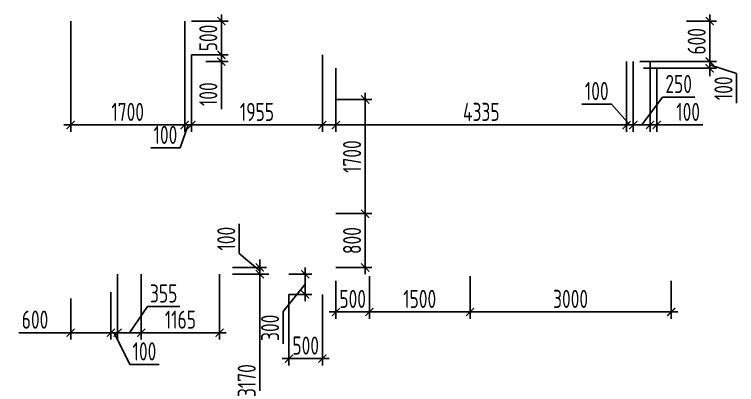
# Model space of a CAD drawing. Header units: millimetres. Extents: x -350007 to 536090, y -888 to 198380.
# Drawn here: x 74398 to 85167, y 69452 to 74966 of the extents above; entities that cross this region are included whole.
import ezdxf

# ---------------------------------------------------------------- set-up
doc = ezdxf.new("R2010")
doc.units = ezdxf.units.MM
doc.layers.add('АР_Размеры нов.', color=15, linetype='Continuous', lineweight=0)
doc.styles.add('ISOCPEUR', font='isocpeur.ttf', dxfattribs={"width": 0.7})
doc.dimstyles.new('R_100', dxfattribs={"dimtxt": 270, "dimasz": 120, "dimexe": 100, "dimexo": 0, "dimgap": 60, "dimtad": 1, "dimdec": 0, "dimrnd": 5, "dimzin": 0, "dimdsep": 46, "dimtxsty": 'ISOCPEUR', "dimblk": 'ARCHTICK', "dimcen": 0, "dimdle": 100, "dimclrd": 256, "dimclre": 256, "dimclrt": 256, "dimadec": 0, "dimazin": 0, "dimtfac": 2, "dimtdec": 0, "dimtofl": 0, "dimtmove": 1, "dimatfit": 3, "dimfxl": 1, "dimtvp": 3, "dimtolj": 1, "dimtzin": 0, "dimarcsym": 0})

# ---------------------------------------------------------------- blocks, each defined once
blk = doc.blocks.new('_ArchTick')
at = {"color": 0, "linetype": 'ByBlock', "const_width": 0.15}
blk.add_lwpolyline([(-0.5, -0.5), (0.5, 0.5)], dxfattribs=at)
blk = doc.blocks.new('*D2588')
at = {"layer": 'Defpoints', "color": 0, "ltscale": 100, "transparency": 16777216}
for p in [(76290, 71096), (77457, 71096), (77457, 70224)]:
    blk.add_point(p, dxfattribs=at)
at = {"layer": 'АР_Размеры нов.', "lineweight": -2, "ltscale": 100, "transparency": 16777216}
for p, q in [((76290, 71096), (76290, 70124)), ((77457, 71096), (77457, 70124)), ((76190, 70224), (77557, 70224))]:
    blk.add_line(p, q, dxfattribs=at)
at = {"layer": 'АР_Размеры нов.', "lineweight": -2, "ltscale": 100, "transparency": 16777216, "xscale": 120, "yscale": 120, "zscale": 120, "rotation": 180}
blk.add_blockref('_ArchTick', (76290, 70224), dxfattribs=at)
at = {"layer": 'АР_Размеры нов.', "lineweight": -2, "ltscale": 100, "transparency": 16777216, "xscale": 120, "yscale": 120, "zscale": 120}
blk.add_blockref('_ArchTick', (77457, 70224), dxfattribs=at)
at = {"layer": 'АР_Размеры нов.', "ltscale": 100, "transparency": 16777216, "insert": (76874, 70419), "char_height": 270, "attachment_point": 5, "style": 'ISOCPEUR'}
blk.add_mtext('\\A1;1165', dxfattribs=at)
blk = doc.blocks.new('*D2623')
at = {"layer": 'Defpoints', "color": 0, "ltscale": 100, "transparency": 16777216}
for p in [(79692, 71065), (81192, 71065), (81192, 70533)]:
    blk.add_point(p, dxfattribs=at)
at = {"layer": 'АР_Размеры нов.', "lineweight": -2, "ltscale": 100, "transparency": 16777216}
for p, q in [((79692, 71065), (79692, 70433)), ((81192, 71065), (81192, 70433)), ((79592, 70533), (81292, 70533))]:
    blk.add_line(p, q, dxfattribs=at)
at = {"layer": 'АР_Размеры нов.', "lineweight": -2, "ltscale": 100, "transparency": 16777216, "xscale": 120, "yscale": 120, "zscale": 120, "rotation": 180}
blk.add_blockref('_ArchTick', (79692, 70533), dxfattribs=at)
at = {"layer": 'АР_Размеры нов.', "lineweight": -2, "ltscale": 100, "transparency": 16777216, "xscale": 120, "yscale": 120, "zscale": 120}
blk.add_blockref('_ArchTick', (81192, 70533), dxfattribs=at)
at = {"layer": 'АР_Размеры нов.', "ltscale": 100, "transparency": 16777216, "insert": (80442, 70728), "char_height": 270, "attachment_point": 5, "style": 'ISOCPEUR'}
blk.add_mtext('\\A1;1500', dxfattribs=at)
blk = doc.blocks.new('*D1955')
at = {"layer": 'Defpoints', "color": 0, "ltscale": 100, "transparency": 16777216}
for p in [(79192, 73698), (79192, 71998), (79628, 71998)]:
    blk.add_point(p, dxfattribs=at)
at = {"layer": 'АР_Размеры нов.', "lineweight": -2, "ltscale": 100, "transparency": 16777216}
for p, q in [((79628, 73798), (79628, 71898)), ((79192, 73698), (79728, 73698)), ((79192, 71998), (79728, 71998))]:
    blk.add_line(p, q, dxfattribs=at)
at = {"layer": 'АР_Размеры нов.', "lineweight": -2, "ltscale": 100, "transparency": 16777216, "xscale": 120, "yscale": 120, "zscale": 120}
for p, rotation in [((79628, 73698), 90), ((79628, 71998), 270)]:
    blk.add_blockref('_ArchTick', p, dxfattribs=dict(at, rotation=rotation))
at = {"layer": 'АР_Размеры нов.', "ltscale": 100, "transparency": 16777216, "insert": (79433, 72848), "char_height": 270, "attachment_point": 5, "rotation": 90, "style": 'ISOCPEUR'}
blk.add_mtext('\\A1;1700', dxfattribs=at)
blk = doc.blocks.new('*D1961')
at = {"layer": 'Defpoints', "color": 0, "ltscale": 100, "transparency": 16777216}
for p in [(79192, 71998), (79192, 71196), (79628, 71196)]:
    blk.add_point(p, dxfattribs=at)
at = {"layer": 'АР_Размеры нов.', "lineweight": -2, "ltscale": 100, "transparency": 16777216}
for p, q in [((79628, 72098), (79628, 71096)), ((79192, 71998), (79728, 71998)), ((79192, 71196), (79728, 71196))]:
    blk.add_line(p, q, dxfattribs=at)
at = {"layer": 'АР_Размеры нов.', "lineweight": -2, "ltscale": 100, "transparency": 16777216, "xscale": 120, "yscale": 120, "zscale": 120}
for p, rotation in [((79628, 71998), 90), ((79628, 71196), 270)]:
    blk.add_blockref('_ArchTick', p, dxfattribs=dict(at, rotation=rotation))
at = {"layer": 'АР_Размеры нов.', "ltscale": 100, "transparency": 16777216, "insert": (79433, 71597), "char_height": 270, "attachment_point": 5, "rotation": 90, "style": 'ISOCPEUR'}
blk.add_mtext('\\A1;800', dxfattribs=at)
blk = doc.blocks.new('*D1962')
at = {"layer": 'Defpoints', "color": 0, "ltscale": 500, "transparency": 16777216}
for p in [(75837, 70828), (75237, 70733), (75237, 70224)]:
    blk.add_point(p, dxfattribs=at)
at = {"layer": 'АР_Размеры нов.', "lineweight": -2, "ltscale": 500, "transparency": 16777216}
for p, q in [((75837, 70828), (75837, 70124)), ((75237, 70733), (75237, 70124)), ((74465, 70224), (75237, 70224)), ((75937, 70224), (75137, 70224))]:
    blk.add_line(p, q, dxfattribs=at)
at = {"layer": 'АР_Размеры нов.', "lineweight": -2, "ltscale": 500, "transparency": 16777216, "xscale": 120, "yscale": 120, "zscale": 120, "rotation": 180}
blk.add_blockref('_ArchTick', (75237, 70224), dxfattribs=at)
at = {"layer": 'АР_Размеры нов.', "lineweight": -2, "ltscale": 500, "transparency": 16777216, "xscale": 120, "yscale": 120, "zscale": 120}
blk.add_blockref('_ArchTick', (75837, 70224), dxfattribs=at)
at = {"layer": 'АР_Размеры нов.', "lineweight": 13, "ltscale": 500, "transparency": 16777216, "insert": (74705, 70419), "char_height": 270, "attachment_point": 5, "style": 'ISOCPEUR'}
blk.add_mtext('\\A1;600', dxfattribs=at)
blk = doc.blocks.new('*D1963')
at = {"layer": 'Defpoints', "color": 0, "ltscale": 500, "transparency": 16777216}
for p in [(78057, 71096), (78192, 71096), (77616, 67927)]:
    blk.add_point(p, dxfattribs=at)
at = {"layer": 'АР_Размеры нов.', "lineweight": -2, "ltscale": 500, "transparency": 16777216}
for p, q in [((78057, 67827), (78057, 71196)), ((78192, 71096), (77957, 71096)), ((77616, 67927), (78157, 67927))]:
    blk.add_line(p, q, dxfattribs=at)
at = {"layer": 'АР_Размеры нов.', "lineweight": -2, "ltscale": 500, "transparency": 16777216, "xscale": 120, "yscale": 120, "zscale": 120}
for p, rotation in [((78057, 71096), 90), ((78057, 67927), 270)]:
    blk.add_blockref('_ArchTick', p, dxfattribs=dict(at, rotation=rotation))
at = {"layer": 'АР_Размеры нов.', "lineweight": 13, "ltscale": 500, "transparency": 16777216, "insert": (77862, 69511), "char_height": 270, "attachment_point": 5, "rotation": 90, "style": 'ISOCPEUR'}
blk.add_mtext('\\A1;3170', dxfattribs=at)
blk = doc.blocks.new('*D1964')
at = {"layer": 'Defpoints', "color": 0, "ltscale": 500, "transparency": 16777216}
for p in [(75237, 74866), (76937, 74866), (76937, 73319)]:
    blk.add_point(p, dxfattribs=at)
at = {"layer": 'АР_Размеры нов.', "lineweight": -2, "ltscale": 500, "transparency": 16777216}
for p, q in [((75237, 74866), (75237, 73219)), ((76937, 74866), (76937, 73219)), ((75137, 73319), (77037, 73319))]:
    blk.add_line(p, q, dxfattribs=at)
at = {"layer": 'АР_Размеры нов.', "lineweight": -2, "ltscale": 500, "transparency": 16777216, "xscale": 120, "yscale": 120, "zscale": 120, "rotation": 180}
blk.add_blockref('_ArchTick', (75237, 73319), dxfattribs=at)
at = {"layer": 'АР_Размеры нов.', "lineweight": -2, "ltscale": 500, "transparency": 16777216, "xscale": 120, "yscale": 120, "zscale": 120}
blk.add_blockref('_ArchTick', (76937, 73319), dxfattribs=at)
at = {"layer": 'АР_Размеры нов.', "lineweight": 13, "ltscale": 500, "transparency": 16777216, "insert": (76087, 73514), "char_height": 270, "attachment_point": 5, "style": 'ISOCPEUR'}
blk.add_mtext('\\A1;1700', dxfattribs=at)
blk = doc.blocks.new('*D1965')
at = {"layer": 'Defpoints', "color": 0, "ltscale": 500, "transparency": 16777216}
for p in [(76937, 74866), (77037, 74364), (77037, 73319)]:
    blk.add_point(p, dxfattribs=at)
at = {"layer": 'АР_Размеры нов.', "lineweight": -2, "ltscale": 500, "transparency": 16777216}
for p, q in [((76937, 74866), (76937, 73219)), ((77037, 74364), (77037, 73219)), ((76937, 73319), (76817, 73319)), ((76987, 73319), (76871, 72977)), ((76937, 73319), (77037, 73319)), ((77037, 73319), (77157, 73319)), ((76871, 72977), (76430, 72977))]:
    blk.add_line(p, q, dxfattribs=at)
at = {"layer": 'АР_Размеры нов.', "lineweight": -2, "ltscale": 500, "transparency": 16777216, "xscale": 120, "yscale": 120, "zscale": 120}
blk.add_blockref('_ArchTick', (76937, 73319), dxfattribs=at)
at = {"layer": 'АР_Размеры нов.', "lineweight": -2, "ltscale": 500, "transparency": 16777216, "xscale": 120, "yscale": 120, "zscale": 120, "rotation": 180}
blk.add_blockref('_ArchTick', (77037, 73319), dxfattribs=at)
at = {"layer": 'АР_Размеры нов.', "lineweight": 13, "ltscale": 500, "transparency": 16777216, "insert": (76650, 73172), "char_height": 270, "attachment_point": 5, "style": 'ISOCPEUR'}
blk.add_mtext('\\A1;100', dxfattribs=at)
blk = doc.blocks.new('*D1966')
at = {"layer": 'Defpoints', "color": 0, "ltscale": 500, "transparency": 16777216}
for p in [(77037, 74364), (78992, 74364), (78992, 73319)]:
    blk.add_point(p, dxfattribs=at)
at = {"layer": 'АР_Размеры нов.', "lineweight": -2, "ltscale": 500, "transparency": 16777216}
for p, q in [((77037, 74364), (77037, 73219)), ((78992, 74364), (78992, 73219)), ((76937, 73319), (79092, 73319))]:
    blk.add_line(p, q, dxfattribs=at)
at = {"layer": 'АР_Размеры нов.', "lineweight": -2, "ltscale": 500, "transparency": 16777216, "xscale": 120, "yscale": 120, "zscale": 120, "rotation": 180}
blk.add_blockref('_ArchTick', (77037, 73319), dxfattribs=at)
at = {"layer": 'АР_Размеры нов.', "lineweight": -2, "ltscale": 500, "transparency": 16777216, "xscale": 120, "yscale": 120, "zscale": 120}
blk.add_blockref('_ArchTick', (78992, 73319), dxfattribs=at)
at = {"layer": 'АР_Размеры нов.', "lineweight": 13, "ltscale": 500, "transparency": 16777216, "insert": (78015, 73514), "char_height": 270, "attachment_point": 5, "style": 'ISOCPEUR'}
blk.add_mtext('\\A1;1955', dxfattribs=at)
blk = doc.blocks.new('*D1967')
at = {"layer": 'Defpoints', "color": 0, "ltscale": 500, "transparency": 16777216}
for p in [(83527, 74264), (79192, 74164), (83527, 73319)]:
    blk.add_point(p, dxfattribs=at)
at = {"layer": 'АР_Размеры нов.', "lineweight": -2, "ltscale": 500, "transparency": 16777216}
for p, q in [((83527, 74264), (83527, 73219)), ((79192, 74164), (79192, 73219)), ((79092, 73319), (83627, 73319))]:
    blk.add_line(p, q, dxfattribs=at)
at = {"layer": 'АР_Размеры нов.', "lineweight": -2, "ltscale": 500, "transparency": 16777216, "xscale": 120, "yscale": 120, "zscale": 120, "rotation": 180}
blk.add_blockref('_ArchTick', (79192, 73319), dxfattribs=at)
at = {"layer": 'АР_Размеры нов.', "lineweight": -2, "ltscale": 500, "transparency": 16777216, "xscale": 120, "yscale": 120, "zscale": 120}
blk.add_blockref('_ArchTick', (83527, 73319), dxfattribs=at)
at = {"layer": 'АР_Размеры нов.', "lineweight": 13, "ltscale": 500, "transparency": 16777216, "insert": (81360, 73514), "char_height": 270, "attachment_point": 5, "style": 'ISOCPEUR'}
blk.add_mtext('\\A1;4335', dxfattribs=at)
blk = doc.blocks.new('*D2085')
at = {"layer": 'Defpoints', "color": 0, "ltscale": 500, "transparency": 16777216}
for p in [(75837, 70730), (75937, 70724), (75937, 70224)]:
    blk.add_point(p, dxfattribs=at)
at = {"layer": 'АР_Размеры нов.', "lineweight": -2, "ltscale": 500, "transparency": 16777216}
for p, q in [((75837, 70730), (75837, 70124)), ((75937, 70724), (75937, 70124)), ((75837, 70224), (75717, 70224)), ((75837, 70224), (75937, 70224)), ((75887, 70224), (76117, 69751)), ((75937, 70224), (76057, 70224)), ((76117, 69751), (76558, 69751))]:
    blk.add_line(p, q, dxfattribs=at)
at = {"layer": 'АР_Размеры нов.', "lineweight": -2, "ltscale": 500, "transparency": 16777216, "xscale": 120, "yscale": 120, "zscale": 120}
blk.add_blockref('_ArchTick', (75837, 70224), dxfattribs=at)
at = {"layer": 'АР_Размеры нов.', "lineweight": -2, "ltscale": 500, "transparency": 16777216, "xscale": 120, "yscale": 120, "zscale": 120, "rotation": 180}
blk.add_blockref('_ArchTick', (75937, 70224), dxfattribs=at)
at = {"layer": 'АР_Размеры нов.', "lineweight": 13, "ltscale": 500, "transparency": 16777216, "insert": (76337, 69946), "char_height": 270, "attachment_point": 5, "style": 'ISOCPEUR'}
blk.add_mtext('\\A1;100', dxfattribs=at)
blk = doc.blocks.new('*D2088')
at = {"layer": 'Defpoints', "color": 0, "ltscale": 500, "transparency": 16777216}
for p in [(77652, 71196), (78057, 71196), (77652, 71096)]:
    blk.add_point(p, dxfattribs=at)
at = {"layer": 'АР_Размеры нов.', "lineweight": -2, "ltscale": 500, "transparency": 16777216}
for p, q in [((77752, 71405), (77752, 71846)), ((78057, 71146), (77752, 71405)), ((78057, 71196), (78057, 71316)), ((77652, 71196), (78157, 71196)), ((78057, 71096), (78057, 71196)), ((77652, 71096), (78157, 71096)), ((78057, 71096), (78057, 70976))]:
    blk.add_line(p, q, dxfattribs=at)
at = {"layer": 'АР_Размеры нов.', "lineweight": -2, "ltscale": 500, "transparency": 16777216, "xscale": 120, "yscale": 120, "zscale": 120}
for p, rotation in [((78057, 71196), 270), ((78057, 71096), 90)]:
    blk.add_blockref('_ArchTick', p, dxfattribs=dict(at, rotation=rotation))
at = {"layer": 'АР_Размеры нов.', "lineweight": 13, "ltscale": 500, "transparency": 16777216, "insert": (77557, 71626), "char_height": 270, "attachment_point": 5, "rotation": 90, "style": 'ISOCPEUR'}
blk.add_mtext('\\A1;100', dxfattribs=at)
blk = doc.blocks.new('*D2089')
at = {"layer": 'Defpoints', "color": 0, "ltscale": 500, "transparency": 16777216}
for p in [(75937, 71096), (76290, 71096), (75937, 70224)]:
    blk.add_point(p, dxfattribs=at)
at = {"layer": 'АР_Размеры нов.', "lineweight": -2, "ltscale": 500, "transparency": 16777216}
for p, q in [((75937, 71096), (75937, 70124)), ((76290, 71096), (76290, 70124)), ((76114, 70224), (76384, 70614)), ((76384, 70614), (76864, 70614)), ((76390, 70224), (75837, 70224))]:
    blk.add_line(p, q, dxfattribs=at)
at = {"layer": 'АР_Размеры нов.', "lineweight": -2, "ltscale": 500, "transparency": 16777216, "xscale": 120, "yscale": 120, "zscale": 120, "rotation": 180}
blk.add_blockref('_ArchTick', (75937, 70224), dxfattribs=at)
at = {"layer": 'АР_Размеры нов.', "lineweight": -2, "ltscale": 500, "transparency": 16777216, "xscale": 120, "yscale": 120, "zscale": 120}
blk.add_blockref('_ArchTick', (76290, 70224), dxfattribs=at)
at = {"layer": 'АР_Размеры нов.', "lineweight": 13, "ltscale": 500, "transparency": 16777216, "insert": (76624, 70809), "char_height": 270, "attachment_point": 5, "style": 'ISOCPEUR'}
blk.add_mtext('\\A1;355', dxfattribs=at)
blk = doc.blocks.new('*D2090')
at = {"layer": 'Defpoints', "color": 0, "ltscale": 500, "transparency": 16777216}
for p in [(79192, 70996), (79692, 71065), (79192, 70533)]:
    blk.add_point(p, dxfattribs=at)
at = {"layer": 'АР_Размеры нов.', "lineweight": -2, "ltscale": 500, "transparency": 16777216}
for p, q in [((79192, 70996), (79192, 70433)), ((79692, 71065), (79692, 70433)), ((79792, 70533), (79092, 70533))]:
    blk.add_line(p, q, dxfattribs=at)
at = {"layer": 'АР_Размеры нов.', "lineweight": -2, "ltscale": 500, "transparency": 16777216, "xscale": 120, "yscale": 120, "zscale": 120, "rotation": 180}
blk.add_blockref('_ArchTick', (79192, 70533), dxfattribs=at)
at = {"layer": 'АР_Размеры нов.', "lineweight": -2, "ltscale": 500, "transparency": 16777216, "xscale": 120, "yscale": 120, "zscale": 120}
blk.add_blockref('_ArchTick', (79692, 70533), dxfattribs=at)
at = {"layer": 'АР_Размеры нов.', "lineweight": 13, "ltscale": 500, "transparency": 16777216, "insert": (79442, 70728), "char_height": 270, "attachment_point": 5, "style": 'ISOCPEUR'}
blk.add_mtext('\\A1;500', dxfattribs=at)
blk = doc.blocks.new('*D2091')
at = {"layer": 'Defpoints', "color": 0, "ltscale": 500, "transparency": 16777216}
for p in [(81192, 71065), (84192, 70996), (84192, 70533)]:
    blk.add_point(p, dxfattribs=at)
at = {"layer": 'АР_Размеры нов.', "lineweight": -2, "ltscale": 500, "transparency": 16777216}
for p, q in [((81192, 71065), (81192, 70433)), ((84192, 70996), (84192, 70433)), ((81092, 70533), (84292, 70533))]:
    blk.add_line(p, q, dxfattribs=at)
at = {"layer": 'АР_Размеры нов.', "lineweight": -2, "ltscale": 500, "transparency": 16777216, "xscale": 120, "yscale": 120, "zscale": 120, "rotation": 180}
blk.add_blockref('_ArchTick', (81192, 70533), dxfattribs=at)
at = {"layer": 'АР_Размеры нов.', "lineweight": -2, "ltscale": 500, "transparency": 16777216, "xscale": 120, "yscale": 120, "zscale": 120}
blk.add_blockref('_ArchTick', (84192, 70533), dxfattribs=at)
at = {"layer": 'АР_Размеры нов.', "lineweight": 13, "ltscale": 500, "transparency": 16777216, "insert": (82692, 70728), "char_height": 270, "attachment_point": 5, "style": 'ISOCPEUR'}
blk.add_mtext('\\A1;3000', dxfattribs=at)
blk = doc.blocks.new('*D2094')
at = {"layer": 'Defpoints', "color": 0, "ltscale": 500, "transparency": 16777216}
for p in [(83527, 74264), (83627, 74264), (83627, 73319)]:
    blk.add_point(p, dxfattribs=at)
at = {"layer": 'АР_Размеры нов.', "lineweight": -2, "ltscale": 500, "transparency": 16777216}
for p, q in [((83527, 74264), (83527, 73219)), ((83627, 74264), (83627, 73219)), ((83303, 73630), (82862, 73630)), ((83577, 73319), (83303, 73630)), ((83527, 73319), (83407, 73319)), ((83527, 73319), (83627, 73319)), ((83627, 73319), (83747, 73319))]:
    blk.add_line(p, q, dxfattribs=at)
at = {"layer": 'АР_Размеры нов.', "lineweight": -2, "ltscale": 500, "transparency": 16777216, "xscale": 120, "yscale": 120, "zscale": 120}
blk.add_blockref('_ArchTick', (83527, 73319), dxfattribs=at)
at = {"layer": 'АР_Размеры нов.', "lineweight": -2, "ltscale": 500, "transparency": 16777216, "xscale": 120, "yscale": 120, "zscale": 120, "rotation": 180}
blk.add_blockref('_ArchTick', (83627, 73319), dxfattribs=at)
at = {"layer": 'АР_Размеры нов.', "lineweight": 13, "ltscale": 500, "transparency": 16777216, "insert": (83082, 73825), "char_height": 270, "attachment_point": 5, "style": 'ISOCPEUR'}
blk.add_mtext('\\A1;100', dxfattribs=at)
blk = doc.blocks.new('*D2095')
at = {"layer": 'Defpoints', "color": 0, "ltscale": 500, "transparency": 16777216}
for p in [(83627, 74264), (83877, 74264), (83877, 73319)]:
    blk.add_point(p, dxfattribs=at)
at = {"layer": 'АР_Размеры нов.', "lineweight": -2, "ltscale": 500, "transparency": 16777216}
for p, q in [((83627, 74264), (83627, 73219)), ((83877, 74264), (83877, 73219)), ((83752, 73319), (84064, 73735)), ((84064, 73735), (84543, 73735)), ((83527, 73319), (83977, 73319))]:
    blk.add_line(p, q, dxfattribs=at)
at = {"layer": 'АР_Размеры нов.', "lineweight": -2, "ltscale": 500, "transparency": 16777216, "xscale": 120, "yscale": 120, "zscale": 120, "rotation": 180}
blk.add_blockref('_ArchTick', (83627, 73319), dxfattribs=at)
at = {"layer": 'АР_Размеры нов.', "lineweight": -2, "ltscale": 500, "transparency": 16777216, "xscale": 120, "yscale": 120, "zscale": 120}
blk.add_blockref('_ArchTick', (83877, 73319), dxfattribs=at)
at = {"layer": 'АР_Размеры нов.', "lineweight": 13, "ltscale": 500, "transparency": 16777216, "insert": (84304, 73930), "char_height": 270, "attachment_point": 5, "style": 'ISOCPEUR'}
blk.add_mtext('\\A1;250', dxfattribs=at)
blk = doc.blocks.new('*D2096')
at = {"layer": 'Defpoints', "color": 0, "ltscale": 500, "transparency": 16777216}
for p in [(83877, 74264), (83977, 74164), (83977, 73319)]:
    blk.add_point(p, dxfattribs=at)
at = {"layer": 'АР_Размеры нов.', "lineweight": -2, "ltscale": 500, "transparency": 16777216}
for p, q in [((83877, 74264), (83877, 73219)), ((83977, 74164), (83977, 73219)), ((83877, 73319), (83757, 73319)), ((83877, 73319), (83977, 73319)), ((83977, 73319), (84097, 73319)), ((84665, 73319), (83977, 73319))]:
    blk.add_line(p, q, dxfattribs=at)
at = {"layer": 'АР_Размеры нов.', "lineweight": -2, "ltscale": 500, "transparency": 16777216, "xscale": 120, "yscale": 120, "zscale": 120}
blk.add_blockref('_ArchTick', (83877, 73319), dxfattribs=at)
at = {"layer": 'АР_Размеры нов.', "lineweight": -2, "ltscale": 500, "transparency": 16777216, "xscale": 120, "yscale": 120, "zscale": 120, "rotation": 180}
blk.add_blockref('_ArchTick', (83977, 73319), dxfattribs=at)
at = {"layer": 'АР_Размеры нов.', "lineweight": 13, "ltscale": 500, "transparency": 16777216, "insert": (84445, 73514), "char_height": 270, "attachment_point": 5, "style": 'ISOCPEUR'}
blk.add_mtext('\\A1;100', dxfattribs=at)
blk = doc.blocks.new('*D2177')
at = {"layer": 'Defpoints', "color": 0, "ltscale": 500, "transparency": 16777216}
for p in [(77037, 74866), (77037, 74364), (77484, 74364)]:
    blk.add_point(p, dxfattribs=at)
at = {"layer": 'АР_Размеры нов.', "lineweight": -2, "ltscale": 500, "transparency": 16777216}
for p, q in [((77484, 74966), (77484, 74264)), ((77037, 74866), (77584, 74866)), ((77037, 74364), (77584, 74364))]:
    blk.add_line(p, q, dxfattribs=at)
at = {"layer": 'АР_Размеры нов.', "lineweight": -2, "ltscale": 500, "transparency": 16777216, "xscale": 120, "yscale": 120, "zscale": 120}
for p, rotation in [((77484, 74866), 90), ((77484, 74364), 270)]:
    blk.add_blockref('_ArchTick', p, dxfattribs=dict(at, rotation=rotation))
at = {"layer": 'АР_Размеры нов.', "lineweight": 13, "ltscale": 500, "transparency": 16777216, "insert": (77289, 74615), "char_height": 270, "attachment_point": 5, "rotation": 90, "style": 'ISOCPEUR'}
blk.add_mtext('\\A1;500', dxfattribs=at)
blk = doc.blocks.new('*D2178')
at = {"layer": 'Defpoints', "color": 0, "ltscale": 500, "transparency": 16777216}
for p in [(77251, 74364), (77251, 74264), (77484, 74264)]:
    blk.add_point(p, dxfattribs=at)
at = {"layer": 'АР_Размеры нов.', "lineweight": -2, "ltscale": 500, "transparency": 16777216}
for p, q in [((77484, 74364), (77484, 74484)), ((77251, 74364), (77584, 74364)), ((77484, 74364), (77484, 74264)), ((77251, 74264), (77584, 74264)), ((77484, 74264), (77484, 74144)), ((77484, 73557), (77484, 74264))]:
    blk.add_line(p, q, dxfattribs=at)
at = {"layer": 'АР_Размеры нов.', "lineweight": -2, "ltscale": 500, "transparency": 16777216, "xscale": 120, "yscale": 120, "zscale": 120}
for p, rotation in [((77484, 74364), 270), ((77484, 74264), 90)]:
    blk.add_blockref('_ArchTick', p, dxfattribs=dict(at, rotation=rotation))
at = {"layer": 'АР_Размеры нов.', "lineweight": 13, "ltscale": 500, "transparency": 16777216, "insert": (77289, 73778), "char_height": 270, "attachment_point": 5, "rotation": 90, "style": 'ISOCPEUR'}
blk.add_mtext('\\A1;100', dxfattribs=at)
blk = doc.blocks.new('*D2179')
at = {"layer": 'Defpoints', "color": 0, "ltscale": 500, "transparency": 16777216}
for p in [(84421, 74866), (84421, 74264), (84767, 74264)]:
    blk.add_point(p, dxfattribs=at)
at = {"layer": 'АР_Размеры нов.', "lineweight": -2, "ltscale": 500, "transparency": 16777216}
for p, q in [((84767, 74966), (84767, 74164)), ((84421, 74866), (84867, 74866)), ((84421, 74264), (84867, 74264))]:
    blk.add_line(p, q, dxfattribs=at)
at = {"layer": 'АР_Размеры нов.', "lineweight": -2, "ltscale": 500, "transparency": 16777216, "xscale": 120, "yscale": 120, "zscale": 120}
for p, rotation in [((84767, 74866), 90), ((84767, 74264), 270)]:
    blk.add_blockref('_ArchTick', p, dxfattribs=dict(at, rotation=rotation))
at = {"layer": 'АР_Размеры нов.', "lineweight": 13, "ltscale": 500, "transparency": 16777216, "insert": (84572, 74565), "char_height": 270, "attachment_point": 5, "rotation": 90, "style": 'ISOCPEUR'}
blk.add_mtext('\\A1;600', dxfattribs=at)
blk = doc.blocks.new('*D2180')
at = {"layer": 'Defpoints', "color": 0, "ltscale": 500, "transparency": 16777216}
for p in [(83724, 74264), (83779, 74164), (84767, 74164)]:
    blk.add_point(p, dxfattribs=at)
at = {"layer": 'АР_Размеры нов.', "lineweight": -2, "ltscale": 500, "transparency": 16777216}
for p, q in [((84767, 74264), (84767, 74384)), ((83724, 74264), (84867, 74264)), ((84767, 74264), (84767, 74164)), ((84767, 74214), (85167, 74086)), ((83779, 74164), (84867, 74164)), ((84767, 74164), (84767, 74044)), ((85167, 74086), (85167, 73645))]:
    blk.add_line(p, q, dxfattribs=at)
at = {"layer": 'АР_Размеры нов.', "lineweight": -2, "ltscale": 500, "transparency": 16777216, "xscale": 120, "yscale": 120, "zscale": 120}
for p, rotation in [((84767, 74264), 270), ((84767, 74164), 90)]:
    blk.add_blockref('_ArchTick', p, dxfattribs=dict(at, rotation=rotation))
at = {"layer": 'АР_Размеры нов.', "lineweight": 13, "ltscale": 500, "transparency": 16777216, "insert": (84972, 73866), "char_height": 270, "attachment_point": 5, "rotation": 90, "style": 'ISOCPEUR'}
blk.add_mtext('\\A1;100', dxfattribs=at)
blk = doc.blocks.new('*D3135')
at = {"layer": 'Defpoints', "color": 0, "transparency": 16777216}
for p in [(78492, 70795), (78992, 70795), (78492, 69838)]:
    blk.add_point(p, dxfattribs=at)
at = {"layer": 'АР_Размеры нов.', "lineweight": -2, "transparency": 16777216}
for p, q in [((78492, 70795), (78492, 69738)), ((78992, 70795), (78992, 69738)), ((79092, 69838), (78392, 69838))]:
    blk.add_line(p, q, dxfattribs=at)
at = {"layer": 'АР_Размеры нов.', "lineweight": -2, "transparency": 16777216, "xscale": 120, "yscale": 120, "zscale": 120, "rotation": 180}
blk.add_blockref('_ArchTick', (78492, 69838), dxfattribs=at)
at = {"layer": 'АР_Размеры нов.', "lineweight": -2, "transparency": 16777216, "xscale": 120, "yscale": 120, "zscale": 120}
blk.add_blockref('_ArchTick', (78992, 69838), dxfattribs=at)
at = {"layer": 'АР_Размеры нов.', "transparency": 16777216, "insert": (78742, 70033), "char_height": 270, "attachment_point": 5, "style": 'ISOCPEUR'}
blk.add_mtext('\\A1;500', dxfattribs=at)
blk = doc.blocks.new('*D3136')
at = {"layer": 'Defpoints', "color": 0, "transparency": 16777216}
for p in [(78492, 71096), (78492, 70795), (78734, 70795)]:
    blk.add_point(p, dxfattribs=at)
at = {"layer": 'АР_Размеры нов.', "lineweight": -2, "transparency": 16777216}
for p, q in [((78734, 71196), (78734, 70695)), ((78492, 71096), (78834, 71096)), ((78734, 70946), (78406, 70538)), ((78492, 70795), (78834, 70795)), ((78406, 70538), (78406, 70059))]:
    blk.add_line(p, q, dxfattribs=at)
at = {"layer": 'АР_Размеры нов.', "lineweight": -2, "transparency": 16777216, "xscale": 120, "yscale": 120, "zscale": 120}
for p, rotation in [((78734, 71096), 90), ((78734, 70795), 270)]:
    blk.add_blockref('_ArchTick', p, dxfattribs=dict(at, rotation=rotation))
at = {"layer": 'АР_Размеры нов.', "transparency": 16777216, "insert": (78211, 70298), "char_height": 270, "attachment_point": 5, "rotation": 90, "style": 'ISOCPEUR'}
blk.add_mtext('\\A1;300', dxfattribs=at)

msp = doc.modelspace()

# ---------------------------------------------------------------- dimensions: what is measured, and where the dimension line sits
at = {"layer": 'АР_Размеры нов.', "lineweight": 13, "ltscale": 500}
for base, p1, p2, picture, middle in [((77483.6, 74364.5), (77037.5, 74865.7), (77037.5, 74364.5), '*D2177', (77288.6, 74615.1)), ((84767.1, 74264.5), (84421.1, 74865.7), (84421.1, 74264.5), '*D2179', (84572.1, 74565.1)), ((78056.9, 71095.7), (77615.6, 67926.8), (78192, 71095.7), '*D1963', (77861.9, 69511.3))]:
    dim = msp.add_linear_dim(base=base, p1=p1, p2=p2, angle=90, dimstyle='R_100', override={"dimpost": '\\X'}, dxfattribs=at)
    dim.commit()
    dim.dimension.update_dxf_attribs({"geometry": picture, "text_midpoint": middle})
for base, p1, p2, override, picture, middle in [((76937.5, 73319.3), (75237.5, 74865.7), (76937.5, 74865.7), {"dimpost": '\\X'}, '*D1964', (76087.5, 73514.3)), ((78992.5, 73319.3), (77037.5, 74364.5), (78992.5, 74364.5), {"dimpost": '\\X'}, '*D1966', (78015, 73514.3)), ((83527.5, 73319.3), (79192.5, 74164.5), (83527.5, 74264.5), {"dimpost": '\\X'}, '*D1967', (81360, 73514.3)), ((79192.5, 70532.9), (79692.5, 71064.5), (79192.5, 70995.7), {"dimpost": '\\X', "dimfxl": 2.5, "dimarcsym": 2}, '*D2090', (79442.5, 70727.9)), ((84192.5, 70532.9), (81192.5, 71064.5), (84192.5, 70995.7), {"dimpost": '\\X', "dimfxl": 2.5, "dimarcsym": 2}, '*D2091', (82692.5, 70727.9))]:
    dim = msp.add_linear_dim(base=base, p1=p1, p2=p2, dimstyle='R_100', override=override, dxfattribs=at)
    dim.commit()
    dim.dimension.update_dxf_attribs({"geometry": picture, "text_midpoint": middle})
for base, p1, p2, override, picture, middle in [((77037.5, 73319.3), (76937.5, 74865.7), (77037.5, 74364.5), {"dimpost": '\\X'}, '*D1965', (76811.1, 72977)), ((83627.5, 73319.3), (83527.5, 74264.5), (83627.5, 74264.5), {"dimpost": '\\X'}, '*D2094', (83243, 73629.7)), ((83877.5, 73319.3), (83627.5, 74264.5), (83877.5, 74264.5), {"dimpost": '\\X'}, '*D2095', (84124.3, 73735.1)), ((83977.5, 73319.3), (83877.5, 74264.5), (83977.5, 74164.5), {"dimpost": '\\X'}, '*D2096', (84444.6, 73360.6)), ((75937.3, 70224.1), (76290.3, 71095.7), (75937.3, 71096), {"dimpost": '\\X', "dimfxl": 300, "dimarcsym": 1}, '*D2089', (76444.5, 70614.3)), ((75237.5, 70224.1), (75837.4, 70827.9), (75237.5, 70733.4), {"dimpost": '\\X'}, '*D1962', (74704.9, 70153.7)), ((75937.4, 70224.1), (75837.4, 70730), (75937.4, 70724.2), {"dimpost": '\\X'}, '*D2085', (76176.6, 69751.5))]:
    dim = msp.add_linear_dim(base=base, p1=p1, p2=p2, dimstyle='R_100', override=override, dxfattribs=at)
    dim.commit()
    dim.dimension.update_dxf_attribs({"geometry": picture, "text_midpoint": middle, "dimtype": 160})
for base, p1, p2, picture, middle in [((77483.6, 74264.5), (77250.7, 74364.5), (77250.7, 74264.5), '*D2178', (77515.8, 73777.8)), ((84767.1, 74164.5), (83723.8, 74264.5), (83778.8, 74164.5), '*D2180', (85167.1, 74026.3)), ((78056.9, 71195.7), (77652.5, 71095.7), (77652.5, 71195.7), '*D2088', (77752.5, 71465))]:
    dim = msp.add_linear_dim(base=base, p1=p1, p2=p2, angle=90, dimstyle='R_100', override={"dimpost": '\\X'}, dxfattribs=at)
    dim.commit()
    dim.dimension.update_dxf_attribs({"geometry": picture, "text_midpoint": middle, "dimtype": 160})
at = {"layer": 'АР_Размеры нов.', "ltscale": 100}
for base, p1, p2, picture, middle in [((79628.4, 71998.2), (79192.5, 73698.2), (79192.5, 71998.2), '*D1955', (79433.4, 72848.2)), ((79628.4454, 71195.6825), (79192.4585, 71998.1647), (79192.4585, 71195.6825), '*D1961', (79433.4454, 71596.9236))]:
    dim = msp.add_linear_dim(base=base, p1=p1, p2=p2, angle=90, dimstyle='R_100', override={"dimpost": '\\X', "dimfxl": 2.5, "dimarcsym": 1}, dxfattribs=at)
    dim.commit()
    dim.dimension.update_dxf_attribs({"geometry": picture, "text_midpoint": middle})
at = {"layer": 'АР_Размеры нов.'}
dim = msp.add_linear_dim(base=(78734.3, 70795.3), p1=(78492.5, 71095.7), p2=(78492.5, 70795.3), angle=90, dimstyle='R_100', override={"dimpost": '\\X'}, dxfattribs=at)
dim.commit()
dim.dimension.update_dxf_attribs({"geometry": '*D3136', "text_midpoint": (78405.7, 70477.7), "dimtype": 160})
at = {"layer": 'АР_Размеры нов.', "ltscale": 100}
for base, p1, p2, override, picture, middle in [((77457.3, 70224.1), (76290.3, 71095.7), (77457.3, 71095.7), {"dimpost": '\\X', "dimfxl": 300, "dimarcsym": 1}, '*D2588', (76873.8, 70419.1)), ((81192.5, 70532.9), (79692.5, 71064.5), (81192.5, 71064.5), {"dimpost": '\\X', "dimfxl": 2.5, "dimarcsym": 2}, '*D2623', (80442.5, 70727.9))]:
    dim = msp.add_linear_dim(base=base, p1=p1, p2=p2, dimstyle='R_100', override=override, dxfattribs=at)
    dim.commit()
    dim.dimension.update_dxf_attribs({"geometry": picture, "text_midpoint": middle})
at = {"layer": 'АР_Размеры нов.'}
dim = msp.add_linear_dim(base=(78492.5, 69837.8), p1=(78992.5, 70795.3), p2=(78492.5, 70795.4), dimstyle='R_100', override={"dimpost": '\\X'}, dxfattribs=at)
dim.commit()
dim.dimension.update_dxf_attribs({"geometry": '*D3135', "text_midpoint": (78742.5, 70032.8)})

doc.saveas('drawing.dxf')
